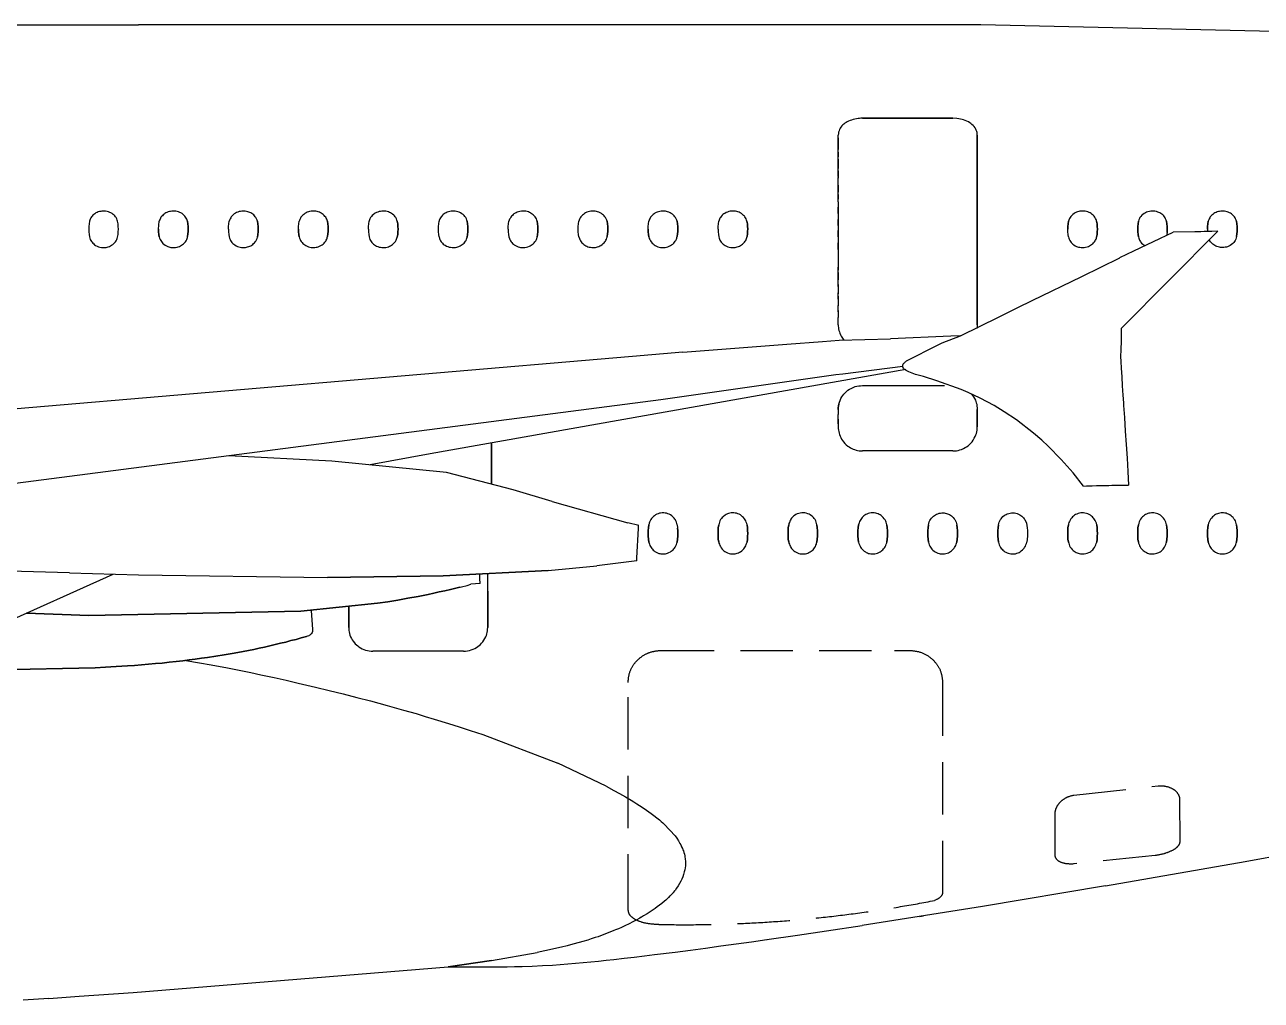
# Model space of a CAD drawing. Header units: metres. Extents: x -35769 to 135608, y -97159 to 12469.
# Drawn here: x 5398 to 16626, y -9679 to -819 of the extents above; entities that cross this region are included whole.
import ezdxf

# ---------------------------------------------------------------- set-up
doc = ezdxf.new("R2010")
doc.units = ezdxf.units.M
doc.linetypes.add('DASHED2', pattern=[9.525, 6.35, -3.175])
doc.layers.get('0').update_dxf_attribs({"linetype": 'CONTINUOUS'})

msp = doc.modelspace()

# ---------------------------------------------------------------- linework, layer by layer
for p, q in [((-16734, -819), (6431, -819)), ((9636, -819), (6431, -819)), ((14081, -819), (9636, -819)), ((17759, -903), (14081, -819)), ((13827, -1668), (13005, -1668)), ((13005, -1668), (13827, -1668)), ((12785, -1905), (12785, -1821)), ((12785, -1846), (12785, -1953)), ((12785, -2196), (12785, -1905)), ((14047, -2428), (14047, -1821)), ((14047, -1821), (14047, -2428)), ((12785, -1975), (12785, -2018)), ((12785, -2039), (12785, -2125)), ((12785, -2146), (12785, -2211)), ((12785, -2325), (12785, -2207)), ((12785, -2275), (12785, -2340)), ((12785, -2428), (12785, -2310)), ((12785, -2361), (12785, -2404)), ((12785, -2428), (12785, -3049)), ((14047, -3097), (14047, -2428)), ((14047, -2428), (14047, -3097)), ((12785, -2534), (12785, -2476)), ((6614, -2675), (6620, -2604)), ((12785, -2642), (12785, -2587)), ((12785, -2744), (12785, -2688)), ((16232, -2694), (15355, -3579)), ((16232, -2694), (16178, -2696)), ((12785, -2859), (12785, -2799)), ((15470, -2871), (15826, -2704)), ((16022, -2700), (15826, -2704)), ((16051, -2699), (16022, -2700)), ((16078, -2699), (16051, -2699)), ((16107, -2698), (16078, -2699)), ((16139, -2697), (16107, -2698)), ((16178, -2696), (16139, -2697)), ((15341, -2934), (15470, -2871)), ((12785, -3140), (12785, -3020)), ((14997, -3105), (15169, -3021)), ((15169, -3020), (15341, -2936)), ((12785, -3070), (12785, -3135)), ((12785, -3197), (12785, -3140)), ((14047, -3544), (14047, -3097)), ((14047, -3097), (14047, -3544)), ((14546, -3323), (14997, -3105)), ((12785, -3177), (12785, -3263)), ((12785, -3312), (12785, -3254)), ((12785, -3285), (12785, -3371)), ((14417, -3386), (14546, -3323)), ((12785, -3427), (12785, -3369)), ((12785, -3414), (12785, -3478)), ((12785, -3543), (12785, -3478)), ((13894, -3645), (14245, -3473)), ((14245, -3471), (14417, -3387)), ((15355, -3579), (15353, -3691)), ((12318, -3719), (12643, -3695)), ((12643, -3695), (12792, -3685)), ((12792, -3685), (13258, -3671)), ((13807, -3647), (13258, -3671)), ((13730, -3709), (13894, -3645)), ((13894, -3645), (13807, -3647)), ((15353, -3691), (15351, -3773)), ((11375, -3793), (10916, -3832)), ((11375, -3793), (12318, -3719)), ((13405, -3871), (13691, -3727)), ((13691, -3727), (13730, -3709)), ((15351, -3773), (15349, -3832)), ((10916, -3832), (4730, -4359)), ((13371, -3922), (12828, -3992)), ((15349, -3832), (15350, -3877)), ((15350, -3877), (15354, -3937)), ((9081, -4712), (13399, -3948)), ((12763, -4000), (11174, -4227)), ((12828, -3992), (12763, -4000)), ((13559, -4015), (13488, -3995)), ((13679, -4054), (13559, -4015)), ((15354, -3937), (15356, -3977)), ((15356, -3977), (15359, -4018)), ((15359, -4018), (15364, -4100)), ((13005, -4096), (13751, -4096)), ((13900, -4131), (13679, -4054)), ((13966, -4159), (13900, -4131)), ((15364, -4100), (15370, -4182)), ((11174, -4227), (1369, -5495)), ((14074, -4209), (13966, -4159)), ((14202, -4278), (14074, -4209)), ((15370, -4182), (15374, -4253)), ((15374, -4253), (15376, -4277)), ((12785, -4313), (12785, -4359)), ((12785, -4445), (12785, -4359)), ((14047, -4471), (14047, -4313)), ((14047, -4313), (14047, -4471)), ((14293, -4334), (14202, -4278)), ((14404, -4408), (14293, -4334)), ((15376, -4277), (15383, -4387)), ((12785, -4402), (12785, -4471)), ((14558, -4527), (14404, -4408)), ((15383, -4387), (15391, -4509)), ((14634, -4593), (14558, -4527)), ((14692, -4647), (14634, -4593)), ((15391, -4509), (15399, -4632)), ((8534, -4814), (9081, -4712)), ((9636, -4612), (9636, -4985)), ((9636, -4985), (9636, -4612)), ((13784, -4690), (13005, -4690)), ((13827, -4690), (13784, -4690)), ((14808, -4768), (14692, -4647)), ((15399, -4632), (15407, -4755)), ((8187, -4784), (7252, -4734)), ((9227, -4885), (8187, -4784)), ((14917, -4888), (14808, -4768)), ((15407, -4755), (15414, -4878)), ((9833, -5042), (9227, -4885)), ((15012, -5009), (14917, -4888)), ((15414, -4878), (15422, -5001)), ((10188, -5149), (9833, -5042)), ((15038, -5007), (15061, -5007)), ((15061, -5007), (15091, -5006)), ((15091, -5006), (15129, -5005)), ((15129, -5005), (15213, -5003)), ((15213, -5003), (15242, -5003)), ((15242, -5003), (15269, -5002)), ((15269, -5002), (15297, -5002)), ((15297, -5002), (15329, -5002)), ((15329, -5002), (15369, -5001)), ((15369, -5001), (15422, -5001)), ((10188, -5149), (10874, -5342)), ((10973, -5367), (10874, -5342)), ((10957, -5660), (10971, -5393)), ((10955, -5687), (10593, -5734)), ((3349, -7094), (6202, -5808)), ((5804, -5797), (5030, -5774)), ((5804, -5797), (6430, -5814)), ((6430, -5814), (8147, -5839)), ((9198, -5824), (8147, -5839)), ((8147, -5839), (9198, -5824)), ((10152, -5775), (9198, -5824)), ((9198, -5824), (10152, -5775)), ((9602, -5964), (9602, -5808)), ((10152, -5775), (10593, -5734)), ((9535, -5894), (9450, -5901)), ((9602, -6295), (9602, -5964)), ((9602, -5964), (9602, -6295)), ((5980, -6184), (5413, -6164)), ((5413, -6164), (5980, -6184)), ((7904, -6144), (5980, -6184)), ((5980, -6184), (7904, -6144)), ((8602, -6072), (7904, -6144)), ((7904, -6144), (8602, -6072)), ((7998, -6140), (8011, -6313)), ((8340, -6099), (8340, -6198)), ((8340, -6198), (8340, -6105)), ((8340, -6198), (8340, -6295)), ((8340, -6295), (8340, -6198)), ((9382, -6508), (8560, -6508)), ((6038, -6659), (5070, -6681)), ((5070, -6681), (6038, -6659)), ((10678, -7736), (10240, -7526)), ((10677, -7736), (10747, -7773)), ((16479, -8419), (17187, -8290)), ((15212, -8640), (16479, -8419)), ((15212, -8640), (14095, -8827)), ((14095, -8827), (13003, -8999)), ((13525, -8918), (13558, -8913)), ((10747, -9047), (10604, -9102)), ((12136, -9128), (12414, -9088)), ((12414, -9087), (12677, -9049)), ((12677, -9049), (13003, -8999)), ((9636, -9318), (9243, -9376)), ((9243, -9376), (9636, -9318)), ((9636, -9318), (10050, -9245)), ((10191, -9215), (10050, -9245)), ((6384, -9608), (9243, -9376)), ((9243, -9376), (9636, -9376)), ((5616, -9663), (5893, -9643)), ((5893, -9643), (6384, -9608)), ((5616, -9663), (5383, -9679))]:
    msp.add_line(p, q)
at = {"ltscale": 0.203352}
msp.add_line((16139, -2675), (16139, -2697), dxfattribs=at)
at = {"ltscale": 0.408126}
msp.add_line((15012, -5009), (15038, -5007), dxfattribs=at)
for points in [[(13005, -1668), (12991, -1668), (12978, -1669), (12965, -1670), (12950, -1672), (12935, -1675), (12920, -1679), (12906, -1684), (12892, -1689), (12879, -1695), (12867, -1701), (12856, -1707), (12846, -1714), (12836, -1721), (12827, -1729), (12819, -1738), (12810, -1748), (12803, -1758), (12797, -1769), (12792, -1782), (12788, -1794), (12786, -1807), (12785, -1821)], [(14047, -1821), (14046, -1809), (14045, -1798), (14042, -1787), (14038, -1776), (14033, -1766), (14027, -1756), (14019, -1744), (14009, -1734), (13998, -1724), (13989, -1716), (13979, -1709), (13968, -1702), (13954, -1695), (13938, -1688), (13922, -1682), (13909, -1678), (13895, -1675), (13881, -1672), (13863, -1670), (13827, -1668)], [(6241, -2604), (6238, -2593), (6233, -2581), (6227, -2570), (6222, -2562), (6216, -2555), (6209, -2548), (6200, -2541), (6191, -2534), (6181, -2528), (6170, -2523), (6159, -2519), (6146, -2515), (6132, -2512), (6121, -2512), (6110, -2511), (6099, -2512), (6088, -2514), (6077, -2516), (6066, -2519), (6056, -2523), (6045, -2528), (6034, -2535), (6024, -2542), (6016, -2549), (6009, -2557), (6003, -2565), (5997, -2574), (5992, -2585), (5988, -2594), (5985, -2604)], [(6876, -2604), (6874, -2594), (6870, -2584), (6865, -2575), (6859, -2566), (6852, -2557), (6844, -2548), (6836, -2541), (6827, -2534), (6817, -2528), (6805, -2523), (6793, -2518), (6781, -2515), (6769, -2513), (6757, -2512), (6745, -2511), (6734, -2512), (6723, -2514), (6712, -2516), (6700, -2519), (6688, -2524), (6680, -2528), (6671, -2533), (6663, -2539), (6655, -2546), (6648, -2553), (6641, -2561), (6635, -2568), (6631, -2576), (6627, -2585), (6623, -2594), (6620, -2604)], [(7511, -2604), (7508, -2593), (7503, -2581), (7497, -2570), (7491, -2562), (7485, -2554), (7477, -2546), (7469, -2540), (7461, -2534), (7452, -2528), (7443, -2524), (7433, -2520), (7424, -2517), (7412, -2514), (7400, -2512), (7388, -2511), (7378, -2511), (7368, -2512), (7358, -2514), (7345, -2516), (7333, -2520), (7321, -2525), (7311, -2531), (7301, -2537), (7292, -2544), (7283, -2553), (7274, -2563), (7268, -2573), (7262, -2583), (7258, -2594), (7255, -2604)], [(8146, -2604), (8144, -2595), (8140, -2586), (8136, -2577), (8131, -2568), (8124, -2559), (8117, -2551), (8109, -2543), (8100, -2537), (8092, -2531), (8083, -2526), (8074, -2522), (8064, -2519), (8053, -2516), (8042, -2513), (8032, -2512), (8022, -2511), (8012, -2511), (7998, -2513), (7984, -2515), (7974, -2518), (7963, -2522), (7954, -2526), (7942, -2533), (7931, -2541), (7922, -2549), (7914, -2557), (7906, -2567), (7901, -2577), (7896, -2587), (7893, -2596), (7890, -2604)], [(8781, -2604), (8778, -2593), (8773, -2581), (8767, -2570), (8762, -2562), (8756, -2555), (8749, -2548), (8739, -2540), (8728, -2532), (8720, -2527), (8711, -2523), (8702, -2519), (8689, -2516), (8677, -2513), (8664, -2512), (8652, -2511), (8640, -2512), (8628, -2514), (8615, -2516), (8603, -2520), (8591, -2525), (8581, -2530), (8572, -2536), (8564, -2542), (8554, -2551), (8546, -2561), (8539, -2571), (8533, -2581), (8529, -2591), (8526, -2601), (8525, -2604)], [(9416, -2604), (9413, -2593), (9408, -2581), (9402, -2570), (9395, -2560), (9387, -2551), (9379, -2543), (9368, -2535), (9356, -2528), (9344, -2522), (9331, -2518), (9318, -2514), (9307, -2512), (9296, -2512), (9285, -2511), (9271, -2512), (9257, -2515), (9246, -2518), (9234, -2522), (9224, -2526), (9215, -2531), (9207, -2536), (9199, -2542), (9191, -2549), (9184, -2557), (9178, -2565), (9173, -2573), (9168, -2581), (9165, -2589), (9162, -2597), (9160, -2604)], [(10051, -2604), (10048, -2593), (10044, -2583), (10039, -2572), (10033, -2564), (10028, -2557), (10021, -2550), (10014, -2544), (10007, -2538), (9998, -2532), (9990, -2527), (9981, -2523), (9972, -2519), (9959, -2516), (9947, -2513), (9934, -2512), (9921, -2511), (9908, -2512), (9895, -2514), (9883, -2517), (9871, -2521), (9860, -2526), (9850, -2531), (9840, -2537), (9833, -2543), (9826, -2550), (9819, -2557), (9811, -2567), (9805, -2578), (9801, -2586), (9798, -2595), (9795, -2604)], [(10686, -2604), (10683, -2593), (10678, -2581), (10672, -2570), (10667, -2562), (10661, -2555), (10654, -2548), (10645, -2541), (10636, -2534), (10624, -2527), (10612, -2521), (10600, -2517), (10589, -2514), (10577, -2512), (10564, -2511), (10551, -2511), (10538, -2513), (10526, -2515), (10515, -2518), (10503, -2522), (10491, -2528), (10480, -2534), (10471, -2541), (10463, -2547), (10456, -2555), (10449, -2563), (10442, -2573), (10437, -2585), (10433, -2594), (10430, -2604)], [(11321, -2604), (11318, -2593), (11313, -2581), (11307, -2570), (11302, -2562), (11296, -2555), (11289, -2548), (11279, -2540), (11268, -2532), (11258, -2526), (11248, -2522), (11236, -2518), (11226, -2515), (11215, -2513), (11204, -2512), (11191, -2511), (11178, -2512), (11165, -2514), (11153, -2517), (11142, -2521), (11131, -2525), (11121, -2530), (11112, -2536), (11104, -2542), (11096, -2550), (11088, -2558), (11081, -2567), (11076, -2576), (11072, -2585), (11068, -2595), (11065, -2604)], [(11956, -2604), (11953, -2593), (11949, -2583), (11944, -2572), (11938, -2564), (11933, -2557), (11926, -2550), (11916, -2541), (11906, -2534), (11895, -2528), (11884, -2522), (11874, -2519), (11863, -2516), (11853, -2513), (11841, -2512), (11829, -2511), (11817, -2512), (11805, -2513), (11792, -2516), (11779, -2520), (11766, -2525), (11754, -2532), (11746, -2537), (11738, -2543), (11731, -2549), (11722, -2559), (11715, -2569), (11710, -2577), (11706, -2586), (11703, -2595), (11700, -2604)], [(15131, -2604), (15129, -2596), (15126, -2587), (15122, -2579), (15116, -2568), (15108, -2558), (15100, -2549), (15091, -2541), (15081, -2534), (15072, -2528), (15062, -2523), (15052, -2519), (15039, -2516), (15027, -2513), (15014, -2512), (15003, -2511), (14992, -2512), (14980, -2513), (14970, -2515), (14959, -2518), (14949, -2522), (14937, -2527), (14926, -2533), (14916, -2541), (14909, -2547), (14902, -2554), (14896, -2561), (14890, -2569), (14885, -2578), (14881, -2586), (14878, -2595), (14875, -2604)], [(15766, -2604), (15763, -2593), (15758, -2581), (15753, -2572), (15747, -2562), (15740, -2554), (15732, -2546), (15723, -2539), (15714, -2532), (15705, -2527), (15696, -2523), (15687, -2520), (15674, -2516), (15660, -2513), (15646, -2512), (15634, -2511), (15622, -2512), (15610, -2514), (15597, -2517), (15585, -2521), (15574, -2526), (15562, -2533), (15551, -2541), (15541, -2549), (15532, -2559), (15525, -2569), (15519, -2580), (15514, -2592), (15510, -2604)], [(16401, -2604), (16398, -2593), (16393, -2581), (16389, -2572), (16383, -2564), (16375, -2554), (16366, -2545), (16355, -2537), (16347, -2531), (16337, -2526), (16327, -2521), (16316, -2518), (16305, -2515), (16293, -2513), (16281, -2512), (16270, -2511), (16259, -2512), (16248, -2514), (16237, -2516), (16226, -2519), (16216, -2523), (16205, -2528), (16195, -2534), (16186, -2541), (16177, -2548), (16169, -2556), (16163, -2565), (16158, -2573), (16153, -2581), (16150, -2590), (16147, -2597), (16145, -2604)], [(5985, -2604), (5982, -2628), (5979, -2652), (5979, -2675)], [(5979, -2675), (5979, -2699), (5982, -2723), (5985, -2746)], [(6241, -2747), (6245, -2723), (6247, -2699), (6248, -2676), (6247, -2652), (6245, -2628), (6241, -2604)], [(6614, -2675), (6614, -2699), (6617, -2723), (6620, -2746)], [(6620, -2746), (6617, -2723), (6614, -2699), (6614, -2675)], [(6877, -2743), (6880, -2719), (6882, -2696), (6883, -2673), (6882, -2650), (6880, -2627), (6876, -2604)], [(6876, -2604), (6880, -2627), (6882, -2650), (6883, -2673), (6882, -2696), (6880, -2719), (6877, -2743)], [(7249, -2675), (7249, -2652), (7252, -2628), (7255, -2604)], [(7249, -2675), (7249, -2699), (7252, -2723), (7255, -2746)], [(7511, -2747), (7515, -2723), (7517, -2699), (7518, -2676), (7517, -2652), (7515, -2628), (7511, -2604)], [(7511, -2604), (7515, -2628), (7517, -2652), (7518, -2676), (7517, -2699), (7515, -2723), (7511, -2747)], [(7884, -2675), (7884, -2652), (7887, -2628), (7890, -2604)], [(7884, -2675), (7884, -2699), (7887, -2723), (7890, -2746)], [(7890, -2746), (7887, -2723), (7884, -2699), (7884, -2675)], [(8147, -2743), (8150, -2719), (8152, -2696), (8153, -2673), (8152, -2650), (8150, -2627), (8146, -2604)], [(8146, -2604), (8150, -2627), (8152, -2650), (8153, -2673), (8152, -2696), (8150, -2719), (8147, -2743)], [(8519, -2675), (8519, -2652), (8522, -2628), (8525, -2604)], [(8519, -2675), (8519, -2699), (8522, -2723), (8525, -2746)], [(8781, -2747), (8785, -2723), (8787, -2699), (8788, -2676), (8787, -2652), (8785, -2628), (8781, -2604)], [(8781, -2604), (8785, -2628), (8787, -2652), (8788, -2676), (8787, -2699), (8785, -2723), (8781, -2747)], [(9154, -2675), (9154, -2652), (9157, -2628), (9160, -2604)], [(9160, -2746), (9157, -2723), (9154, -2699), (9154, -2675)], [(9416, -2747), (9420, -2723), (9422, -2699), (9423, -2676), (9422, -2652), (9420, -2628), (9416, -2604)], [(9416, -2604), (9420, -2628), (9422, -2652), (9423, -2676), (9422, -2699), (9420, -2723), (9416, -2747)], [(9789, -2675), (9789, -2652), (9792, -2628), (9795, -2604)], [(9789, -2675), (9789, -2699), (9792, -2723), (9795, -2746)], [(10051, -2747), (10055, -2723), (10057, -2699), (10058, -2676), (10057, -2652), (10055, -2628), (10051, -2604)], [(10051, -2604), (10055, -2628), (10057, -2652), (10058, -2676), (10057, -2699), (10055, -2723), (10051, -2747)], [(10424, -2675), (10424, -2652), (10427, -2628), (10430, -2604)], [(10430, -2746), (10427, -2723), (10424, -2699), (10424, -2675)], [(10687, -2743), (10690, -2719), (10692, -2696), (10693, -2673), (10692, -2650), (10690, -2627), (10686, -2604)], [(10686, -2604), (10690, -2627), (10692, -2650), (10693, -2673), (10692, -2696), (10690, -2719), (10687, -2743)], [(11059, -2675), (11059, -2652), (11062, -2628), (11065, -2604)], [(11059, -2675), (11059, -2699), (11062, -2723), (11065, -2746)], [(11065, -2746), (11062, -2723), (11059, -2699), (11059, -2675)], [(11322, -2743), (11325, -2719), (11327, -2696), (11328, -2673), (11327, -2650), (11325, -2627), (11321, -2604)], [(11321, -2604), (11325, -2627), (11327, -2650), (11328, -2673), (11327, -2696), (11325, -2719), (11322, -2743)], [(11694, -2675), (11694, -2652), (11697, -2628), (11700, -2604)], [(11694, -2675), (11694, -2699), (11697, -2723), (11700, -2746)], [(11957, -2743), (11960, -2719), (11962, -2696), (11963, -2673), (11962, -2650), (11960, -2627), (11956, -2604)], [(11956, -2604), (11960, -2627), (11962, -2650), (11963, -2673), (11962, -2696), (11960, -2719), (11957, -2743)], [(14875, -2604), (14872, -2628), (14869, -2652), (14869, -2675)], [(14869, -2675), (14869, -2652), (14872, -2628), (14875, -2604)], [(14875, -2746), (14872, -2723), (14869, -2699), (14869, -2675)], [(15131, -2747), (15135, -2723), (15137, -2700), (15138, -2676), (15137, -2652), (15135, -2628), (15131, -2604)], [(15131, -2604), (15135, -2628), (15137, -2652), (15138, -2676), (15137, -2700), (15135, -2723), (15131, -2747)], [(15510, -2604), (15507, -2628), (15504, -2652), (15504, -2675)], [(15504, -2675), (15504, -2652), (15507, -2628), (15510, -2604)], [(15504, -2675), (15504, -2699), (15507, -2723), (15510, -2746)], [(15510, -2746), (15507, -2723), (15504, -2699), (15504, -2675)], [(15772, -2705), (15772, -2696), (15773, -2673), (15772, -2650), (15770, -2627), (15766, -2604)], [(15766, -2604), (15770, -2627), (15772, -2650), (15773, -2673), (15772, -2696), (15769, -2730)], [(16145, -2604), (16142, -2628), (16139, -2652), (16139, -2675)], [(16139, -2675), (16139, -2652), (16142, -2628), (16145, -2604)], [(16402, -2743), (16405, -2719), (16407, -2696), (16408, -2673), (16407, -2650), (16405, -2627), (16401, -2604)], [(16401, -2604), (16405, -2627), (16407, -2650), (16408, -2673), (16407, -2696), (16405, -2719), (16402, -2743)], [(5985, -2746), (5988, -2758), (5993, -2769), (5998, -2779), (6003, -2787), (6009, -2795), (6015, -2802), (6024, -2810), (6033, -2817), (6042, -2824), (6055, -2830), (6067, -2835), (6081, -2839), (6094, -2841), (6104, -2842), (6115, -2842), (6125, -2842), (6136, -2841), (6147, -2838), (6157, -2835), (6168, -2832), (6178, -2827), (6187, -2822), (6198, -2814), (6208, -2805), (6216, -2798), (6222, -2790), (6228, -2781), (6233, -2770), (6238, -2759), (6241, -2747)], [(6620, -2746), (6623, -2758), (6627, -2769), (6633, -2779), (6639, -2789), (6646, -2797), (6653, -2805), (6662, -2813), (6673, -2821), (6685, -2827), (6697, -2833), (6707, -2836), (6716, -2839), (6726, -2841), (6740, -2842), (6754, -2842), (6768, -2841), (6782, -2838), (6792, -2835), (6803, -2832), (6813, -2827), (6822, -2822), (6831, -2816), (6839, -2809), (6849, -2800), (6857, -2790), (6863, -2780), (6869, -2770), (6872, -2761), (6875, -2752), (6877, -2743)], [(7255, -2746), (7258, -2757), (7262, -2768), (7267, -2778), (7273, -2788), (7280, -2797), (7288, -2805), (7296, -2812), (7306, -2819), (7317, -2826), (7330, -2832), (7343, -2837), (7355, -2840), (7367, -2842), (7380, -2842), (7392, -2842), (7402, -2841), (7412, -2839), (7422, -2837), (7432, -2834), (7441, -2830), (7450, -2826), (7459, -2820), (7468, -2814), (7476, -2807), (7484, -2800), (7490, -2792), (7496, -2783), (7503, -2772), (7508, -2760), (7511, -2747)], [(7890, -2746), (7893, -2758), (7898, -2769), (7903, -2779), (7909, -2789), (7916, -2798), (7924, -2806), (7932, -2813), (7941, -2819), (7950, -2825), (7962, -2831), (7975, -2836), (7987, -2839), (7999, -2841), (8010, -2842), (8022, -2842), (8033, -2842), (8043, -2840), (8053, -2838), (8062, -2835), (8075, -2831), (8088, -2824), (8098, -2818), (8107, -2811), (8116, -2802), (8124, -2793), (8131, -2783), (8136, -2775), (8140, -2767), (8143, -2758), (8145, -2750), (8147, -2743)], [(8525, -2746), (8528, -2758), (8532, -2769), (8538, -2779), (8543, -2788), (8550, -2796), (8557, -2804), (8565, -2811), (8573, -2818), (8582, -2824), (8593, -2829), (8605, -2834), (8617, -2838), (8629, -2840), (8641, -2842), (8653, -2842), (8665, -2842), (8677, -2841), (8689, -2838), (8700, -2835), (8710, -2831), (8720, -2826), (8729, -2820), (8738, -2814), (8748, -2806), (8756, -2797), (8764, -2787), (8770, -2776), (8775, -2767), (8778, -2757), (8781, -2747)], [(9160, -2746), (9164, -2759), (9168, -2770), (9174, -2782), (9179, -2790), (9185, -2797), (9192, -2804), (9199, -2811), (9207, -2817), (9215, -2822), (9227, -2829), (9240, -2834), (9252, -2838), (9265, -2840), (9278, -2842), (9289, -2842), (9300, -2842), (9311, -2841), (9321, -2839), (9331, -2836), (9340, -2833), (9352, -2828), (9362, -2822), (9371, -2816), (9379, -2809), (9387, -2802), (9394, -2794), (9400, -2785), (9405, -2777), (9410, -2767), (9413, -2757), (9416, -2747)], [(9795, -2746), (9799, -2759), (9803, -2770), (9809, -2782), (9815, -2790), (9822, -2798), (9828, -2805), (9836, -2812), (9843, -2818), (9855, -2825), (9867, -2831), (9878, -2835), (9890, -2838), (9901, -2841), (9914, -2842), (9927, -2842), (9940, -2841), (9954, -2839), (9967, -2835), (9980, -2831), (9989, -2826), (9998, -2821), (10006, -2816), (10015, -2808), (10023, -2800), (10030, -2792), (10038, -2781), (10044, -2770), (10048, -2759), (10051, -2747)], [(10430, -2746), (10434, -2759), (10438, -2770), (10444, -2782), (10450, -2791), (10457, -2799), (10465, -2807), (10474, -2815), (10483, -2821), (10492, -2826), (10502, -2831), (10512, -2835), (10523, -2838), (10534, -2840), (10546, -2842), (10558, -2842), (10570, -2842), (10580, -2841), (10590, -2839), (10600, -2836), (10610, -2833), (10620, -2828), (10630, -2823), (10641, -2816), (10651, -2807), (10659, -2800), (10665, -2792), (10671, -2783), (10676, -2774), (10681, -2765), (10684, -2755), (10686, -2749), (10687, -2743)], [(11065, -2746), (11069, -2759), (11073, -2770), (11079, -2782), (11087, -2792), (11095, -2802), (11103, -2810), (11113, -2817), (11122, -2824), (11135, -2830), (11147, -2835), (11159, -2838), (11171, -2841), (11185, -2842), (11199, -2842), (11213, -2841), (11226, -2839), (11238, -2835), (11250, -2831), (11262, -2825), (11272, -2818), (11282, -2811), (11291, -2803), (11298, -2794), (11305, -2785), (11310, -2777), (11315, -2767), (11318, -2758), (11320, -2750), (11322, -2743)], [(11700, -2746), (11703, -2756), (11706, -2766), (11710, -2775), (11716, -2784), (11723, -2794), (11732, -2804), (11740, -2811), (11748, -2818), (11757, -2824), (11770, -2830), (11782, -2835), (11796, -2839), (11809, -2841), (11822, -2842), (11835, -2842), (11848, -2841), (11858, -2839), (11868, -2837), (11878, -2834), (11888, -2829), (11897, -2824), (11907, -2819), (11915, -2812), (11925, -2804), (11933, -2795), (11940, -2785), (11945, -2777), (11949, -2769), (11952, -2760), (11955, -2751), (11957, -2743)], [(14875, -2746), (14878, -2757), (14882, -2767), (14887, -2777), (14893, -2787), (14900, -2796), (14908, -2805), (14916, -2812), (14925, -2819), (14937, -2826), (14949, -2832), (14959, -2835), (14968, -2838), (14978, -2840), (14991, -2842), (15004, -2842), (15017, -2842), (15031, -2840), (15045, -2836), (15058, -2832), (15067, -2827), (15077, -2822), (15086, -2816), (15096, -2808), (15104, -2799), (15112, -2790), (15117, -2782), (15122, -2774), (15126, -2765), (15129, -2756), (15131, -2747)], [(15510, -2746), (15513, -2756), (15516, -2766), (15520, -2775), (15526, -2784), (15531, -2792), (15540, -2802), (15550, -2811), (15570, -2824)], [(16402, -2743), (16399, -2754), (16395, -2766), (16390, -2777), (16384, -2787), (16376, -2797), (16367, -2807), (16356, -2815), (16345, -2823), (16333, -2829), (16320, -2835), (16309, -2838), (16299, -2840), (16287, -2842), (16276, -2842), (16266, -2842), (16256, -2841), (16246, -2840), (16235, -2837), (16224, -2834), (16214, -2830), (16205, -2825), (16195, -2819), (16187, -2813), (16179, -2806), (16172, -2798), (16165, -2790), (16159, -2782), (16153, -2771), (16154, -2772)], [(12785, -3543), (12785, -3556), (12786, -3569), (12788, -3581), (12791, -3595), (12796, -3608), (12800, -3621), (12806, -3634), (12813, -3647), (12837, -3683)], [(14047, -3544), (14046, -3559), (14044, -3579)], [(13370, -3917), (13371, -3913), (13372, -3908), (13374, -3904), (13376, -3901), (13379, -3896), (13383, -3892), (13386, -3888), (13390, -3884), (13395, -3879), (13405, -3871)], [(13488, -3995), (13425, -3971), (13419, -3968), (13408, -3962), (13401, -3958), (13393, -3954), (13388, -3950), (13384, -3946), (13380, -3942), (13376, -3937), (13374, -3934), (13373, -3931), (13372, -3928), (13371, -3924), (13370, -3921), (13370, -3917)], [(12790, -4265), (12795, -4248), (12801, -4231), (12809, -4214), (12818, -4199), (12827, -4185), (12837, -4173), (12848, -4161), (12860, -4150), (12873, -4139), (12887, -4130), (12901, -4122), (12913, -4116), (12926, -4111), (12938, -4106), (12955, -4102), (12971, -4099), (12988, -4097), (13005, -4096)], [(12790, -4265), (12787, -4281), (12785, -4297), (12785, -4313)], [(12785, -4313), (12785, -4297), (12787, -4281), (12790, -4265)], [(13994, -4172), (13996, -4174), (14005, -4185), (14014, -4199), (14022, -4213), (14030, -4229), (14034, -4241), (14038, -4253), (14042, -4266), (14044, -4282), (14046, -4297), (14047, -4313)], [(12785, -4471), (12785, -4485), (12787, -4500), (12789, -4514), (12792, -4528), (12797, -4542), (12802, -4555), (12808, -4569), (12816, -4583), (12824, -4596), (12833, -4608), (12845, -4622), (12858, -4634), (12872, -4646), (12884, -4654), (12897, -4662), (12909, -4668), (12922, -4674), (12934, -4678), (12947, -4682), (12961, -4686), (12976, -4688), (12990, -4689), (13005, -4690)], [(13827, -4690), (13842, -4689), (13858, -4688), (13873, -4685), (13888, -4681), (13905, -4676), (13922, -4668), (13938, -4660), (13951, -4652), (13964, -4642), (13976, -4632), (13988, -4619), (14000, -4606), (14011, -4591), (14020, -4575), (14028, -4559), (14034, -4545), (14039, -4530), (14042, -4515), (14045, -4500), (14046, -4486), (14047, -4471)], [(11322, -5361), (11319, -5349), (11315, -5337), (11311, -5326), (11306, -5317), (11301, -5309), (11294, -5300), (11288, -5293), (11280, -5286), (11273, -5279), (11261, -5271), (11249, -5265), (11238, -5260), (11226, -5256), (11214, -5254), (11200, -5252), (11186, -5252), (11172, -5254), (11161, -5256), (11149, -5260), (11138, -5265), (11126, -5271), (11116, -5278), (11106, -5286), (11097, -5295), (11089, -5304), (11082, -5314), (11077, -5325), (11072, -5336), (11068, -5347), (11065, -5361)], [(11957, -5361), (11954, -5349), (11950, -5337), (11946, -5326), (11940, -5315), (11933, -5305), (11925, -5295), (11917, -5287), (11908, -5279), (11896, -5271), (11884, -5265), (11873, -5260), (11861, -5256), (11849, -5254), (11837, -5252), (11825, -5252), (11813, -5253), (11801, -5255), (11789, -5258), (11778, -5262), (11767, -5267), (11757, -5274), (11747, -5281), (11739, -5287), (11732, -5295), (11725, -5303), (11717, -5314), (11711, -5326), (11706, -5337), (11703, -5349), (11700, -5361)], [(12592, -5361), (12589, -5349), (12585, -5337), (12581, -5326), (12574, -5314), (12566, -5303), (12559, -5294), (12550, -5285), (12541, -5278), (12531, -5271), (12520, -5265), (12508, -5260), (12495, -5256), (12481, -5253), (12467, -5252), (12454, -5252), (12440, -5254), (12426, -5258), (12413, -5262), (12400, -5268), (12389, -5276), (12379, -5283), (12370, -5292), (12362, -5300), (12355, -5309), (12350, -5319), (12345, -5329), (12341, -5339), (12337, -5350), (12335, -5361)], [(13227, -5361), (13224, -5349), (13221, -5338), (13216, -5327), (13211, -5316), (13203, -5305), (13194, -5294), (13184, -5284), (13175, -5277), (13166, -5271), (13156, -5266), (13146, -5261), (13135, -5258), (13125, -5255), (13111, -5253), (13097, -5252), (13083, -5253), (13069, -5255), (13058, -5259), (13046, -5263), (13035, -5268), (13027, -5274), (13018, -5280), (13010, -5286), (13003, -5294), (12995, -5303), (12989, -5312), (12983, -5321), (12979, -5331), (12975, -5342), (12972, -5351), (12970, -5361)], [(13605, -5361), (13608, -5348), (13612, -5335), (13617, -5323), (13624, -5312), (13632, -5301), (13640, -5291), (13650, -5282), (13659, -5276), (13668, -5270), (13678, -5265), (13689, -5260), (13701, -5256), (13714, -5254), (13726, -5252), (13737, -5252), (13747, -5253), (13757, -5254), (13767, -5257), (13777, -5260), (13786, -5263), (13795, -5268), (13804, -5273), (13813, -5279), (13822, -5287), (13830, -5295), (13838, -5305), (13844, -5314), (13850, -5324), (13855, -5336), (13859, -5348), (13862, -5361)], [(14240, -5361), (14243, -5348), (14247, -5336), (14252, -5324), (14257, -5314), (14264, -5305), (14271, -5296), (14280, -5286), (14291, -5277), (14301, -5271), (14310, -5266), (14320, -5261), (14333, -5257), (14346, -5254), (14358, -5252), (14372, -5252), (14385, -5253), (14397, -5255), (14410, -5259), (14422, -5264), (14434, -5270), (14443, -5276), (14452, -5282), (14460, -5290), (14467, -5297), (14473, -5305), (14479, -5314), (14493, -5345)], [(15132, -5361), (15129, -5347), (15124, -5334), (15118, -5321), (15113, -5312), (15107, -5304), (15101, -5296), (15093, -5288), (15085, -5281), (15076, -5274), (15064, -5267), (15051, -5261), (15038, -5257), (15024, -5254), (15012, -5252), (15000, -5252), (14988, -5253), (14975, -5255), (14963, -5259), (14950, -5263), (14940, -5268), (14931, -5274), (14922, -5281), (14913, -5289), (14905, -5297), (14897, -5307), (14890, -5319), (14884, -5331), (14880, -5341), (14877, -5351), (14875, -5361)], [(15767, -5361), (15764, -5348), (15760, -5336), (15755, -5324), (15748, -5312), (15739, -5300), (15730, -5290), (15720, -5281), (15710, -5273), (15699, -5267), (15687, -5262), (15675, -5258), (15664, -5255), (15652, -5253), (15640, -5252), (15629, -5252), (15617, -5254), (15606, -5256), (15596, -5259), (15585, -5263), (15575, -5268), (15566, -5274), (15557, -5281), (15548, -5288), (15539, -5298), (15531, -5309), (15523, -5321), (15518, -5334), (15513, -5347), (15510, -5361)], [(16402, -5361), (16399, -5349), (16395, -5337), (16391, -5326), (16385, -5315), (16378, -5305), (16370, -5295), (16362, -5287), (16353, -5279), (16341, -5271), (16329, -5265), (16318, -5260), (16306, -5256), (16294, -5254), (16283, -5252), (16272, -5252), (16261, -5253), (16250, -5254), (16239, -5257), (16228, -5260), (16218, -5265), (16210, -5268), (16201, -5274), (16192, -5281), (16182, -5289), (16173, -5299), (16166, -5309), (16158, -5321), (16153, -5334), (16148, -5347), (16145, -5361)], [(10971, -5393), (10971, -5388), (10971, -5383), (10971, -5378), (10971, -5374), (10972, -5371), (10972, -5368), (10973, -5367), (10973, -5367)], [(11065, -5361), (11061, -5387), (11059, -5413), (11059, -5439), (11059, -5465), (11061, -5491), (11065, -5517)], [(11065, -5517), (11061, -5491), (11059, -5465), (11059, -5439), (11059, -5413), (11061, -5387), (11065, -5361)], [(11322, -5361), (11325, -5387), (11327, -5413), (11328, -5439), (11327, -5465), (11325, -5491), (11322, -5517)], [(11700, -5361), (11696, -5387), (11694, -5413), (11694, -5439), (11694, -5465), (11696, -5491), (11700, -5517)], [(11700, -5517), (11696, -5491), (11694, -5465), (11694, -5439), (11694, -5413), (11696, -5387), (11700, -5361)], [(11957, -5517), (11960, -5491), (11962, -5465), (11963, -5439), (11962, -5413), (11960, -5387), (11957, -5361)], [(11957, -5361), (11960, -5387), (11962, -5413), (11963, -5439), (11962, -5465), (11960, -5491), (11957, -5517)], [(12335, -5361), (12331, -5387), (12329, -5413), (12329, -5439), (12329, -5465), (12331, -5491), (12335, -5517)], [(12335, -5517), (12331, -5491), (12329, -5465), (12329, -5439), (12329, -5413), (12331, -5387), (12335, -5361)], [(12592, -5517), (12595, -5491), (12597, -5465), (12598, -5439), (12597, -5413), (12595, -5387), (12592, -5361)], [(12592, -5361), (12595, -5387), (12597, -5413), (12598, -5439), (12597, -5465), (12595, -5491), (12592, -5517)], [(12970, -5361), (12966, -5387), (12964, -5413), (12964, -5439), (12964, -5465), (12966, -5491), (12970, -5517)], [(12970, -5517), (12966, -5491), (12964, -5465), (12964, -5439), (12964, -5413), (12966, -5387), (12970, -5361)], [(13227, -5517), (13230, -5491), (13232, -5465), (13233, -5439), (13232, -5413), (13230, -5387), (13227, -5361)], [(13227, -5361), (13230, -5387), (13232, -5413), (13233, -5439), (13232, -5465), (13230, -5491), (13227, -5517)], [(13605, -5361), (13601, -5387), (13599, -5413), (13599, -5439), (13599, -5465), (13601, -5491), (13605, -5517)], [(13605, -5517), (13601, -5491), (13599, -5465), (13599, -5439), (13599, -5413), (13601, -5387), (13605, -5361)], [(13862, -5517), (13865, -5491), (13867, -5465), (13868, -5439), (13867, -5413), (13865, -5387), (13862, -5361)], [(13862, -5361), (13865, -5387), (13867, -5413), (13868, -5439), (13867, -5465), (13865, -5491), (13862, -5517)], [(14240, -5361), (14236, -5387), (14234, -5413), (14234, -5439), (14234, -5465), (14236, -5491), (14240, -5517)], [(14240, -5517), (14236, -5491), (14234, -5465), (14234, -5439), (14234, -5413), (14236, -5387), (14240, -5361)], [(14493, -5345), (14500, -5387), (14502, -5413), (14503, -5439), (14502, -5465), (14500, -5491), (14497, -5517)], [(14875, -5361), (14871, -5387), (14869, -5413), (14869, -5439), (14869, -5465), (14871, -5491), (14875, -5517)], [(14875, -5517), (14871, -5491), (14869, -5465), (14869, -5439), (14869, -5413), (14871, -5387), (14875, -5361)], [(15132, -5517), (15135, -5491), (15137, -5465), (15138, -5439), (15137, -5413), (15135, -5387), (15132, -5361)], [(15132, -5361), (15135, -5387), (15137, -5413), (15138, -5439), (15137, -5465), (15135, -5491), (15132, -5517)], [(15510, -5361), (15506, -5387), (15504, -5413), (15504, -5439), (15504, -5465), (15506, -5491), (15510, -5517)], [(15510, -5517), (15506, -5491), (15504, -5465), (15504, -5439), (15504, -5413), (15506, -5387), (15510, -5361)], [(15767, -5517), (15770, -5491), (15772, -5465), (15773, -5439), (15772, -5412), (15770, -5386), (15767, -5361)], [(15767, -5361), (15770, -5386), (15772, -5412), (15773, -5439), (15772, -5465), (15770, -5491), (15767, -5517)], [(16145, -5361), (16141, -5387), (16139, -5413), (16139, -5439), (16139, -5465), (16141, -5491), (16145, -5517)], [(16145, -5517), (16141, -5491), (16139, -5465), (16139, -5439), (16139, -5413), (16141, -5387), (16145, -5361)], [(16402, -5517), (16405, -5491), (16407, -5465), (16408, -5439), (16407, -5412), (16405, -5386), (16402, -5361)], [(16402, -5361), (16405, -5386), (16407, -5412), (16408, -5439), (16407, -5465), (16405, -5491), (16402, -5517)], [(11322, -5517), (11325, -5491), (11327, -5465), (11328, -5439), (11327, -5413), (11325, -5390)], [(11065, -5517), (11067, -5528), (11071, -5538), (11075, -5549), (11080, -5559), (11085, -5567), (11091, -5576), (11098, -5583), (11105, -5591), (11113, -5597), (11121, -5603), (11133, -5610), (11145, -5616), (11155, -5620), (11165, -5622), (11175, -5624), (11185, -5625), (11195, -5625), (11206, -5625), (11216, -5623), (11226, -5621), (11236, -5618), (11248, -5613), (11261, -5606), (11269, -5601), (11277, -5594), (11285, -5588), (11292, -5580), (11298, -5572), (11304, -5564), (11310, -5553), (11315, -5541), (11319, -5529), (11322, -5517)], [(11700, -5517), (11702, -5528), (11706, -5538), (11710, -5549), (11715, -5559), (11722, -5570), (11731, -5581), (11738, -5589), (11747, -5597), (11756, -5603), (11768, -5610), (11780, -5616), (11794, -5621), (11807, -5624), (11817, -5625), (11828, -5625), (11838, -5625), (11848, -5624), (11858, -5622), (11868, -5619), (11878, -5615), (11888, -5610), (11898, -5605), (11909, -5597), (11920, -5588), (11927, -5579), (11934, -5571), (11940, -5561), (11946, -5551), (11950, -5541), (11953, -5531), (11957, -5517)], [(12335, -5517), (12337, -5528), (12341, -5538), (12345, -5549), (12350, -5559), (12355, -5567), (12361, -5576), (12368, -5583), (12375, -5591), (12383, -5597), (12391, -5603), (12403, -5610), (12415, -5616), (12427, -5620), (12439, -5623), (12451, -5625), (12464, -5625), (12477, -5625), (12489, -5623), (12499, -5620), (12509, -5617), (12519, -5613), (12530, -5607), (12540, -5600), (12548, -5594), (12556, -5587), (12562, -5579), (12570, -5569), (12577, -5558), (12583, -5546), (12587, -5537), (12589, -5527), (12592, -5517)], [(12970, -5517), (12973, -5530), (12977, -5543), (12983, -5556), (12988, -5565), (12994, -5573), (13001, -5581), (13010, -5591), (13021, -5600), (13031, -5606), (13040, -5612), (13050, -5616), (13060, -5620), (13070, -5622), (13080, -5624), (13092, -5625), (13104, -5625), (13116, -5624), (13129, -5622), (13141, -5618), (13154, -5613), (13166, -5606), (13174, -5601), (13182, -5594), (13190, -5588), (13197, -5579), (13204, -5571), (13210, -5561), (13216, -5550), (13221, -5538), (13225, -5525), (13227, -5517)], [(13605, -5517), (13608, -5530), (13612, -5543), (13618, -5556), (13623, -5565), (13629, -5573), (13636, -5581), (13645, -5591), (13656, -5600), (13666, -5607), (13677, -5612), (13688, -5617), (13700, -5621), (13711, -5623), (13723, -5625), (13736, -5625), (13749, -5624), (13762, -5622), (13774, -5619), (13785, -5614), (13796, -5609), (13805, -5603), (13814, -5597), (13823, -5589), (13830, -5582), (13837, -5574), (13842, -5566), (13848, -5557), (13852, -5548), (13856, -5538), (13859, -5528), (13862, -5517)], [(14240, -5517), (14243, -5530), (14247, -5543), (14253, -5556), (14259, -5566), (14265, -5575), (14273, -5583), (14281, -5591), (14289, -5598), (14298, -5605), (14308, -5610), (14318, -5615), (14329, -5619), (14341, -5622), (14353, -5624), (14367, -5625), (14381, -5625), (14394, -5623), (14408, -5619), (14418, -5616), (14427, -5611), (14436, -5606), (14447, -5598), (14458, -5589), (14465, -5582), (14472, -5574), (14477, -5566), (14484, -5555), (14489, -5543), (14493, -5530), (14497, -5517)], [(14875, -5517), (14878, -5529), (14882, -5541), (14886, -5552), (14892, -5563), (14900, -5574), (14908, -5584), (14918, -5593), (14926, -5600), (14936, -5606), (14945, -5612), (14955, -5616), (14964, -5619), (14974, -5622), (14985, -5624), (14996, -5625), (15007, -5625), (15019, -5624), (15032, -5622), (15046, -5618), (15059, -5613), (15068, -5608), (15078, -5602), (15087, -5595), (15096, -5587), (15104, -5578), (15111, -5568), (15118, -5556), (15124, -5544), (15128, -5530), (15132, -5517)], [(15510, -5517), (15512, -5528), (15516, -5540), (15521, -5551), (15526, -5561), (15534, -5573), (15543, -5583), (15553, -5593), (15562, -5601), (15572, -5607), (15583, -5613), (15592, -5617), (15602, -5620), (15612, -5623), (15622, -5624), (15632, -5625), (15642, -5625), (15655, -5624), (15667, -5622), (15677, -5619), (15687, -5616), (15696, -5612), (15707, -5606), (15717, -5599), (15726, -5591), (15734, -5583), (15742, -5574), (15749, -5564), (15755, -5553), (15760, -5541), (15764, -5529), (15767, -5517)], [(16145, -5517), (16147, -5528), (16151, -5538), (16155, -5549), (16160, -5558), (16165, -5568), (16172, -5577), (16180, -5586), (16190, -5595), (16200, -5602), (16210, -5609), (16218, -5613), (16229, -5618), (16241, -5621), (16254, -5624), (16267, -5625), (16280, -5625), (16293, -5624), (16306, -5621), (16318, -5617), (16331, -5612), (16343, -5605), (16353, -5598), (16362, -5590), (16371, -5582), (16378, -5573), (16384, -5564), (16389, -5554), (16395, -5541), (16399, -5528), (16402, -5517)], [(10955, -5687), (10955, -5686), (10956, -5686), (10956, -5685), (10957, -5684), (10957, -5683), (10957, -5681), (10957, -5680), (10957, -5678), (10957, -5675), (10957, -5673), (10957, -5670), (10957, -5666), (10957, -5663), (10957, -5660)], [(9535, -5894), (9535, -5893), (9534, -5892), (9534, -5891), (9534, -5889), (9534, -5887), (9533, -5884), (9533, -5881), (9533, -5878), (9533, -5875), (9532, -5871), (9532, -5868), (9532, -5863), (9532, -5859), (9531, -5855), (9531, -5851), (9531, -5846), (9531, -5841), (9530, -5837), (9530, -5832), (9530, -5828), (9530, -5824), (9529, -5807)], [(8602, -6072), (8695, -6059), (8787, -6044), (8878, -6028), (8970, -6011), (9015, -6002), (9061, -5993), (9112, -5982), (9162, -5971), (9213, -5960), (9263, -5948), (9314, -5936), (9364, -5924), (9414, -5911), (9450, -5901)], [(9349, -5927), (9314, -5936), (9263, -5948), (9213, -5960), (9162, -5971), (9112, -5982), (9061, -5993), (9015, -6002), (8970, -6011), (8878, -6028), (8787, -6044), (8695, -6059), (8602, -6072)], [(7956, -6375), (7909, -6388), (7862, -6401), (7815, -6413), (7768, -6426), (7720, -6437), (7673, -6449), (7625, -6460), (7576, -6471), (7527, -6481), (7479, -6492), (7430, -6501), (7381, -6511), (7332, -6520), (7283, -6529), (7209, -6542), (7134, -6554), (7059, -6565), (7003, -6573), (6947, -6581), (6890, -6588), (6834, -6595), (6772, -6602), (6711, -6609), (6647, -6616), (6584, -6622), (6521, -6627), (6458, -6633), (6395, -6638), (6332, -6642), (6227, -6649), (6132, -6655), (6038, -6659)], [(6038, -6659), (6132, -6655), (6227, -6649), (6332, -6642), (6395, -6638), (6458, -6633), (6521, -6627), (6584, -6622), (6647, -6616), (6711, -6609), (6772, -6602), (6834, -6595), (6890, -6588), (6947, -6581), (7003, -6573), (7059, -6565), (7134, -6554), (7209, -6542), (7283, -6529), (7332, -6520), (7381, -6511), (7430, -6501), (7479, -6492), (7527, -6481), (7576, -6471), (7625, -6460), (7673, -6449), (7720, -6437), (7768, -6426), (7815, -6413), (7862, -6401), (7909, -6388), (7956, -6375)], [(7994, -6358), (7990, -6361), (7986, -6364), (7982, -6366), (7977, -6369), (7970, -6371), (7966, -6373), (7956, -6375)], [(8011, -6313), (8011, -6324), (8011, -6328), (8010, -6333), (8009, -6336), (8008, -6340), (8006, -6343), (8004, -6347), (8002, -6350), (8000, -6352), (7994, -6358)], [(8340, -6295), (8340, -6308), (8341, -6321), (8343, -6334), (8347, -6349), (8351, -6363), (8357, -6377), (8364, -6392), (8372, -6406), (8381, -6419), (8391, -6432), (8400, -6442), (8411, -6452), (8422, -6461), (8433, -6470), (8448, -6478), (8462, -6486), (8478, -6493), (8493, -6498), (8509, -6503), (8526, -6506), (8543, -6508), (8560, -6508)], [(9382, -6508), (9400, -6508), (9418, -6505), (9436, -6502), (9453, -6497), (9470, -6490), (9486, -6483), (9500, -6475), (9513, -6466), (9525, -6457), (9537, -6447), (9547, -6435), (9557, -6424), (9568, -6409), (9577, -6394), (9585, -6378), (9590, -6365), (9594, -6351), (9597, -6338), (9600, -6324), (9601, -6309), (9602, -6295)], [(6860, -6592), (6986, -6614), (7090, -6633), (7239, -6661), (7360, -6685), (7451, -6703), (7542, -6722), (7664, -6749), (7772, -6773), (7881, -6798), (8037, -6834), (8163, -6865), (8289, -6896), (8413, -6928), (8537, -6961), (8689, -7002), (8836, -7043), (8951, -7076), (9034, -7101), (9115, -7125), (9246, -7165), (9344, -7196), (9442, -7228), (9558, -7266), (10240, -7526)], [(10747, -7773), (10800, -7802), (10852, -7832), (10904, -7862), (10930, -7878), (10955, -7894), (10980, -7910), (11004, -7925), (11045, -7953), (11065, -7967), (11085, -7982), (11111, -8001), (11137, -8021), (11161, -8041), (11177, -8055), (11192, -8068), (11205, -8080), (11303, -8185)], [(11303, -8185), (11319, -8208), (11334, -8231), (11341, -8242), (11348, -8254), (11356, -8269), (11363, -8285), (11370, -8300), (11375, -8312), (11379, -8323), (11383, -8338), (11388, -8353), (11391, -8368), (11393, -8379), (11395, -8391), (11396, -8402), (11397, -8413)], [(11397, -8413), (11397, -8418), (11397, -8437), (11397, -8457), (11395, -8476), (11391, -8495), (11387, -8514), (11381, -8536), (11373, -8558), (11365, -8579), (11355, -8599), (11344, -8619), (11331, -8640), (11317, -8661), (11303, -8681)], [(11247, -8745), (11242, -8750), (11219, -8770), (11207, -8780), (11183, -8799), (11162, -8816), (11142, -8831), (11122, -8845), (11085, -8870), (11050, -8893), (11017, -8913), (10997, -8925), (10995, -8926)], [(11247, -8745), (11260, -8732), (11272, -8718), (11288, -8700), (11303, -8681)], [(10995, -8926), (10982, -8933), (10949, -8952), (10919, -8968), (10887, -8984), (10846, -9004), (10817, -9017), (10790, -9029), (10762, -9041), (10747, -9047)], [(9636, -9376), (9707, -9376), (9778, -9375), (9846, -9374), (9914, -9372), (10006, -9369), (10099, -9364), (10191, -9359), (10261, -9354), (10330, -9349), (10400, -9343), (10469, -9337), (10539, -9330), (10608, -9324), (10678, -9316), (10747, -9309), (10840, -9298), (10932, -9288), (11025, -9276), (11117, -9265), (11303, -9242), (11442, -9223), (11580, -9205), (11719, -9186), (11858, -9167), (11997, -9148), (12136, -9128), (12140, -9128)], [(10604, -9102), (10579, -9110), (10541, -9122), (10512, -9132), (10467, -9145), (10431, -9155), (10374, -9171), (10323, -9184), (10271, -9196), (10203, -9212), (10191, -9215)]]:
    msp.add_lwpolyline(points)
at = {"linetype": 'DASHED2', "ltscale": 75}
for points in [[(10878, -6792), (10878, -6787), (10878, -6784), (10878, -6779), (10878, -6773), (10879, -6768), (10879, -6762), (10880, -6756), (10880, -6751), (10881, -6744), (10882, -6738), (10884, -6732), (10885, -6726), (10887, -6720), (10888, -6714), (10890, -6708), (10892, -6702), (10894, -6696), (10896, -6690), (10898, -6684), (10901, -6679), (10903, -6674), (10906, -6668), (10908, -6663), (10911, -6658), (10914, -6653), (10917, -6648), (10920, -6643), (10923, -6637), (10926, -6633), (10930, -6628), (10933, -6623), (10937, -6618), (10939, -6615), (10941, -6613), (10945, -6607), (10950, -6602), (10955, -6597), (10959, -6592), (10964, -6588), (10969, -6583), (10974, -6578), (10979, -6574), (10984, -6570), (10989, -6566), (10994, -6563), (10998, -6559), (11003, -6556), (11008, -6552), (11014, -6549), (11019, -6546), (11025, -6542), (11030, -6539), (11036, -6536), (11040, -6534), (11043, -6533), (11049, -6530), (11054, -6528), (11058, -6526), (11062, -6525), (11067, -6522), (11073, -6520), (11079, -6518), (11085, -6516), (11091, -6515), (11097, -6513), (11103, -6511), (11106, -6511), (11110, -6510), (11113, -6509), (11116, -6508), (11122, -6507), (11128, -6506), (11134, -6505), (11140, -6505), (11147, -6504), (11153, -6503), (11158, -6503), (11164, -6503), (11171, -6502), (11177, -6502), (11183, -6502)], [(11183, -6502), (13296, -6502), (13337, -6502), (13367, -6502), (13387, -6502), (13406, -6502), (13419, -6502), (13426, -6502), (13433, -6502), (13437, -6502), (13443, -6503), (13450, -6503), (13457, -6503), (13463, -6504), (13470, -6505), (13477, -6506), (13483, -6507), (13490, -6508), (13495, -6509), (13502, -6510), (13508, -6512), (13514, -6513), (13521, -6515), (13527, -6517), (13533, -6519), (13540, -6522), (13546, -6524), (13552, -6526), (13558, -6529), (13564, -6532), (13570, -6535), (13577, -6538), (13583, -6541), (13589, -6545), (13594, -6548), (13600, -6552), (13605, -6555), (13611, -6559), (13616, -6563), (13621, -6567), (13626, -6571), (13631, -6575), (13636, -6579), (13641, -6584), (13646, -6588), (13650, -6593), (13655, -6597), (13659, -6602), (13663, -6607), (13667, -6612), (13671, -6616), (13674, -6620), (13678, -6625), (13681, -6629), (13684, -6634), (13687, -6638), (13690, -6643), (13693, -6648), (13695, -6653), (13698, -6657), (13701, -6662), (13703, -6667), (13706, -6673), (13709, -6679), (13711, -6685), (13714, -6691), (13716, -6697), (13718, -6702), (13719, -6708), (13721, -6713), (13722, -6718), (13724, -6723), (13725, -6728), (13726, -6732), (13727, -6736), (13727, -6742), (13728, -6747), (13729, -6753), (13730, -6758), (13730, -6764), (13731, -6769), (13731, -6773), (13731, -6776), (13731, -6780), (13731, -6784), (13732, -6790), (13732, -6796), (13732, -6802)], [(10951, -8951), (10946, -8948), (10941, -8946), (10937, -8943), (10934, -8942), (10931, -8940), (10929, -8938), (10926, -8936), (10924, -8934), (10920, -8931), (10916, -8928), (10913, -8926), (10911, -8924), (10909, -8922), (10907, -8920), (10905, -8918), (10903, -8916), (10900, -8913), (10898, -8910), (10896, -8908), (10894, -8905), (10892, -8903), (10891, -8900), (10890, -8898), (10888, -8896), (10887, -8893), (10886, -8890), (10884, -8888), (10883, -8885), (10882, -8882), (10881, -8879), (10880, -8876), (10880, -8873), (10879, -8870), (10879, -8868), (10878, -8865), (10878, -8862), (10878, -8859), (10878, -8857), (10878, -8854), (10878, -8849), (10878, -8830), (10878, -6792)], [(13732, -6802), (13732, -8674), (13732, -8695), (13732, -8705), (13732, -8706), (13731, -8708), (13731, -8709), (13731, -8711), (13731, -8712), (13731, -8714), (13730, -8715), (13730, -8717), (13729, -8718), (13729, -8720), (13728, -8722), (13727, -8723), (13726, -8725), (13725, -8726), (13724, -8729), (13723, -8729), (13722, -8732), (13720, -8734), (13718, -8736), (13716, -8738), (13714, -8740), (13711, -8743), (13709, -8744), (13707, -8747), (13703, -8749), (13700, -8751), (13696, -8754), (13693, -8756), (13691, -8757), (13686, -8760), (13684, -8761), (13681, -8763), (13678, -8764), (13672, -8767), (13667, -8770), (13660, -8773), (13660, -8773), (13659, -8773)], [(14923, -7815), (15689, -7733), (15695, -7732), (15700, -7732), (15704, -7732), (15708, -7732), (15710, -7732), (15715, -7732), (15721, -7732), (15726, -7732), (15731, -7732), (15736, -7733), (15741, -7733), (15744, -7733), (15747, -7734), (15750, -7734), (15753, -7735), (15758, -7736), (15763, -7737), (15767, -7738), (15770, -7738), (15773, -7739), (15779, -7741), (15784, -7742), (15789, -7744), (15794, -7746), (15796, -7747), (15801, -7749), (15806, -7751), (15811, -7753), (15814, -7755), (15816, -7756), (15819, -7758), (15823, -7760), (15826, -7762), (15830, -7764), (15832, -7766), (15835, -7767), (15837, -7769), (15840, -7771), (15843, -7774), (15846, -7776), (15848, -7778), (15850, -7780), (15852, -7783), (15855, -7785), (15857, -7787), (15859, -7789), (15861, -7792), (15863, -7795), (15865, -7798), (15867, -7801), (15869, -7804), (15871, -7806), (15873, -7809), (15874, -7811), (15875, -7814), (15876, -7816), (15877, -7819), (15879, -7822), (15880, -7825), (15881, -7828), (15882, -7831), (15883, -7834), (15883, -7838), (15884, -7841), (15884, -7843), (15885, -7845), (15885, -7849), (15885, -7852)], [(14791, -7890), (14794, -7886), (14798, -7883), (14801, -7879), (14805, -7875), (14807, -7873), (14810, -7871), (14813, -7868), (14816, -7865), (14819, -7863), (14822, -7861), (14824, -7859), (14828, -7856), (14831, -7854), (14834, -7852), (14838, -7849), (14842, -7847), (14847, -7844), (14850, -7842), (14854, -7840), (14858, -7838), (14861, -7836), (14864, -7835), (14868, -7833), (14872, -7831), (14876, -7830), (14880, -7828), (14883, -7827), (14889, -7825), (14894, -7823), (14900, -7821), (14906, -7819), (14912, -7818), (14918, -7817), (14923, -7815)], [(15885, -7852), (15886, -8241), (15886, -8243), (15886, -8245), (15885, -8248), (15885, -8250), (15885, -8251), (15884, -8253), (15884, -8255), (15883, -8258), (15882, -8260), (15882, -8261), (15881, -8263), (15880, -8265), (15879, -8266), (15878, -8269), (15877, -8270), (15876, -8272), (15875, -8274), (15873, -8275), (15872, -8277), (15871, -8279), (15869, -8281), (15867, -8283), (15866, -8284), (15864, -8287), (15861, -8289), (15859, -8291), (15857, -8293), (15854, -8296), (15852, -8297), (15850, -8299), (15847, -8301), (15844, -8303), (15840, -8306), (15838, -8307), (15835, -8309), (15832, -8311), (15829, -8313), (15825, -8315), (15820, -8318), (15817, -8320), (15811, -8323), (15809, -8324), (15803, -8326), (15797, -8329), (15791, -8331), (15787, -8333), (15783, -8335), (15777, -8337), (15776, -8337)], [(14756, -7976), (14756, -7974), (14756, -7970), (14756, -7966), (14757, -7962), (14758, -7959), (14758, -7956), (14759, -7953), (14760, -7950), (14760, -7948), (14761, -7945), (14762, -7942), (14763, -7938), (14764, -7935), (14766, -7931), (14767, -7927), (14769, -7924), (14770, -7922), (14772, -7918), (14774, -7914), (14775, -7912), (14777, -7909), (14779, -7907), (14781, -7903), (14783, -7901), (14785, -7898), (14787, -7895), (14790, -7891), (14791, -7890)], [(14791, -8419), (14789, -8417), (14787, -8416), (14785, -8415), (14782, -8413), (14780, -8411), (14779, -8410), (14777, -8408), (14775, -8407), (14773, -8405), (14772, -8403), (14770, -8401), (14769, -8400), (14767, -8398), (14766, -8395), (14764, -8393), (14762, -8390), (14761, -8387), (14760, -8385), (14759, -8382), (14758, -8380), (14758, -8377), (14757, -8374), (14756, -8372), (14756, -8371), (14756, -8368), (14756, -8366), (14756, -8364), (14756, -7976)], [(15776, -8337), (15772, -8339), (15765, -8341), (15758, -8344), (15754, -8345), (15749, -8346), (15745, -8348), (15741, -8349), (15732, -8351), (15724, -8353), (15718, -8354), (15710, -8356), (15702, -8358), (15696, -8359), (15689, -8360), (15682, -8361), (15678, -8362), (15671, -8363), (15663, -8364), (14928, -8441)], [(11156, -8991), (11151, -8991), (11146, -8991), (11140, -8991), (11131, -8991), (11121, -8990), (11118, -8990), (11109, -8989), (11101, -8989), (11093, -8988), (11085, -8987), (11078, -8986), (11070, -8985), (11063, -8984), (11055, -8983), (11046, -8982), (11038, -8980), (11029, -8978), (11023, -8977), (11017, -8975), (11011, -8974), (11005, -8972), (10999, -8970), (10994, -8968), (10991, -8968), (10984, -8965), (10981, -8964), (10977, -8963), (10973, -8961), (10969, -8959), (10964, -8957), (10960, -8955), (10955, -8953), (10951, -8951)]]:
    msp.add_lwpolyline(points, dxfattribs=at)
at = {"linetype": 'DASHED2', "ltscale": 100}
msp.add_lwpolyline([(14928, -8441), (14921, -8441), (14913, -8442), (14910, -8442), (14903, -8442), (14896, -8442), (14890, -8442), (14885, -8442), (14880, -8441), (14876, -8441), (14870, -8441), (14865, -8440), (14861, -8440), (14858, -8440), (14852, -8439), (14846, -8438), (14841, -8437), (14836, -8436), (14835, -8435), (14830, -8434), (14826, -8433), (14822, -8432), (14818, -8431), (14817, -8430), (14813, -8429), (14812, -8429), (14808, -8427), (14804, -8425), (14800, -8424), (14799, -8423), (14795, -8421), (14794, -8420), (14791, -8419)], dxfattribs=at)
at = {"linetype": 'DASHED2', "ltscale": 75}
msp.add_arc((11388, 2823), 11816, 268.8765, 281.0812, dxfattribs=at)

doc.saveas('drawing.dxf')
